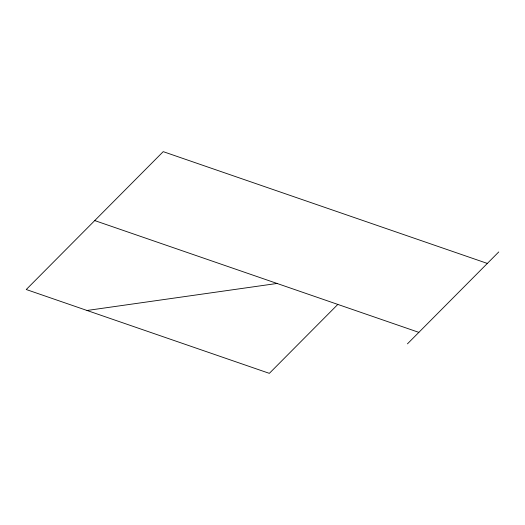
<?xml version="1.0" encoding="UTF-8"?>
<svg xmlns="http://www.w3.org/2000/svg" width="525" height="525" viewBox="0 0 525 525"><rect width="100%" height="100%" fill="white"/><g stroke="black" fill="none" stroke-linecap="round" stroke-linejoin="round"><path stroke-width="0.79" d="M337.824 304.421L269.338 373.354L26.25 289.518L163.216 151.646L487.338 263.432M407.439 343.855L498.75 251.941M87.025 310.478L277.049 283.461M94.736 220.579L418.852 332.364"/></g></svg>
